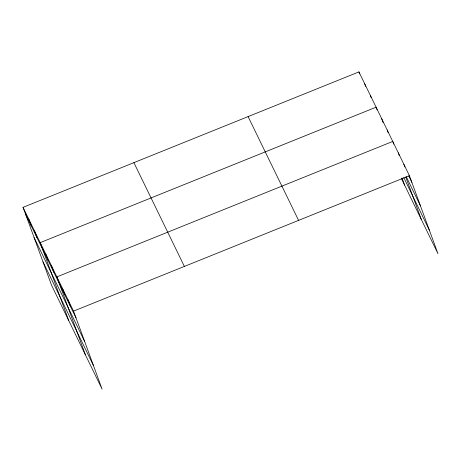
<?xml version="1.0" encoding="UTF-8"?>
<svg xmlns="http://www.w3.org/2000/svg" width="461" height="461" viewBox="0 0 461 461"><rect width="100%" height="100%" fill="white"/><g stroke="black" fill="none" stroke-linecap="round" stroke-linejoin="round"><path stroke-width="0.69" d="M23.05 207.346L73.535 311.123L102.071 389.096L51.586 285.319L23.05 207.346L358.929 71.904L409.414 175.681L437.95 253.654L401.318 178.355M73.535 311.123L409.414 175.681M408.803 176.09L411.886 182.429M406.297 176.759L420.49 205.934M403.744 177.514L429.347 230.148M248.093 116.604L298.578 220.375M133.892 162.652L184.377 266.429M25.516 214.094L76.002 317.871M34.12 237.599L84.605 341.37M42.982 261.813L93.468 365.59M403.865 164.266L404.85 166.968M398.31 152.85L399.295 155.553M393.746 144.137L392.755 141.435L56.876 276.877L85.406 354.849M405.795 177.07L421.291 219.407M387.205 130.019L388.191 132.722M381.65 118.604L383.131 122.655M377.086 109.891L376.095 107.188L40.216 242.63L68.747 320.602M402.004 177.981L404.631 185.161M370.373 95.427L371.117 97.455M364.651 83.666L365.642 86.368M358.929 71.904L359.672 73.933M67.98 299.708L70.452 306.456M62.431 288.292L64.897 295.04M51.321 265.461L53.793 272.209M45.766 254.046L48.238 260.793M34.494 230.869L36.961 237.617M28.772 219.108L31.239 225.855"/></g></svg>
